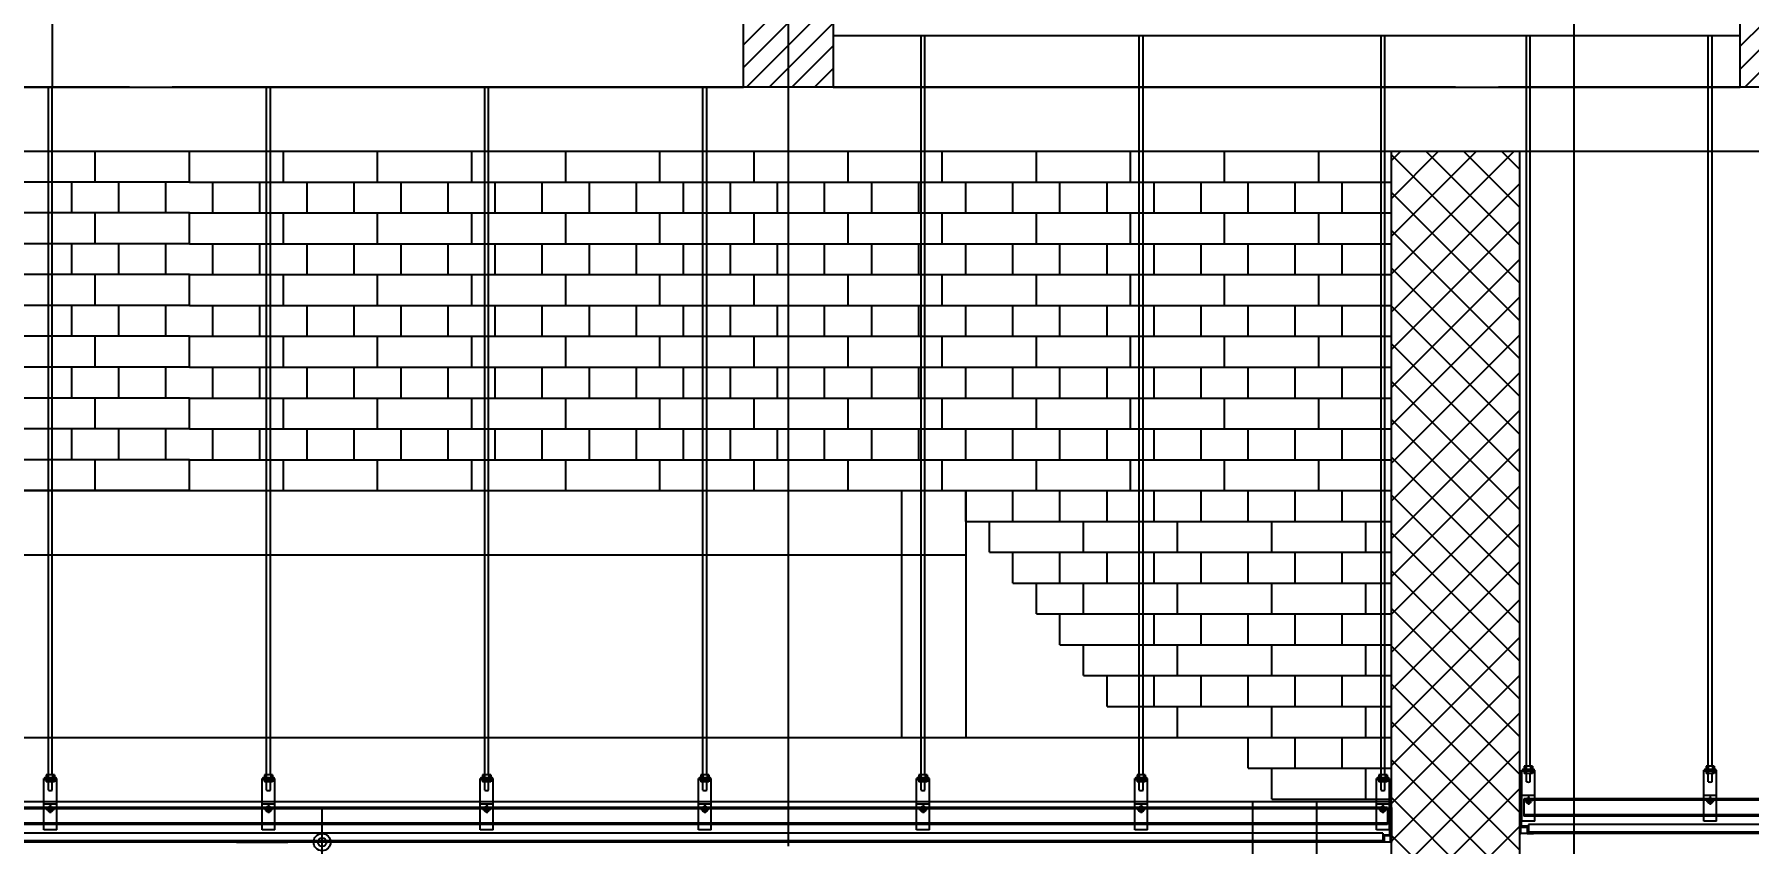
# Model space of a CAD drawing. Extents: x 297566 to 331206, y -129942 to -106182.
# Drawn here: x 307485 to 311493, y -119363 to -117471 of the extents above; entities that cross this region are included whole.
import ezdxf

# ---------------------------------------------------------------- set-up
doc = ezdxf.new("R2010")
doc.units = 0
doc.header["$LTSCALE"] = 50
doc.header["$MEASUREMENT"] = 0
doc.header["$PDMODE"] = 35
doc.header["$PDSIZE"] = -10
doc.linetypes.add('CEN', pattern=[62, 60, -1, 0, -1])
doc.layers.get('0').update_dxf_attribs({"linetype": 'CONTINUOUS'})
doc.layers.get('DEFPOINTS').update_dxf_attribs({"linetype": 'CONTINUOUS'})
for name, color, linetype in [('CEN', 1, 'CEN'), ('FIN', 5, 'CONTINUOUS'), ('h', 5, 'CONTINUOUS'), ('ha', 30, 'CONTINUOUS'), ('sec-2', 2, 'CONTINUOUS'), ('SYM', 7, 'CONTINUOUS'), ('W-1', 3, 'CONTINUOUS'), ('W-2', 2, 'CONTINUOUS'), ('WID', 4, 'CONTINUOUS')]:
    doc.layers.add(name, color=color, linetype=linetype)
doc.styles.add('GHS', font='HYWULM_0.TTF')
doc.styles.add('현창', font='HYWULM_0.TTF')
doc.dimstyles.new('STANDARD$0', dxfattribs={"dimscale": 30, "dimtxt": 3, "dimasz": 1, "dimexe": 2, "dimexo": 5, "dimgap": 0.9, "dimtad": 1, "dimtoh": 1, "dimdec": 4, "dimzin": 0, "dimdsep": 46, "dimlunit": 6, "dimtxsty": 'GHS', "dimblk1": 'DIMDOT', "dimblk2": 'DIMDOT', "dimsah": 1, "dimcen": 0.09, "dimadec": 0, "dimazin": 0, "dimtfac": 1, "dimtdec": 4, "dimtofl": 0, "dimtmove": 2, "dimatfit": 3, "dimldrblk": 'DIMDOT', "dimfxl": 1, "dimtolj": 1, "dimtzin": 0, "dimarcsym": 0})

# ---------------------------------------------------------------- blocks, each defined once
blk = doc.blocks.new('DIMDOT')
at = {"linetype": 'Continuous'}
blk.add_line((-2, 0), (2, 0), dxfattribs=at)
for radius in [0.5, 0.25]:
    blk.add_circle((0, 0), radius, dxfattribs=at)
blk = doc.blocks.new('*D15')
at = {"layer": 'DEFPOINTS', "color": 0}
for p in [(308157.8, -119359.1), (308157.8, -119359.1), (308157.8, -122299.1)]:
    blk.add_point(p, dxfattribs=at)
at = {"layer": 'SYM', "color": 211, "lineweight": -2}
for p, q in [((307957.8, -119359.1), (308077.8, -119359.1)), ((308157.8, -122259.1), (308157.8, -119399.1)), ((308357.8, -122299.1), (308237.8, -122299.1))]:
    blk.add_line(p, q, dxfattribs=at)
at = {"layer": 'SYM', "color": 211, "lineweight": -2, "xscale": 40, "yscale": 40, "zscale": 40}
for p, rotation in [((308157.8, -119359.1), 90), ((308157.8, -122299.1), 270)]:
    blk.add_blockref('DIMDOT', p, dxfattribs=dict(at, rotation=rotation))
at = {"layer": 'SYM', "color": 0, "insert": (308022.3, -120829.1), "char_height": 160, "attachment_point": 5, "rotation": 90, "style": '현창'}
blk.add_mtext('\\A1;2,940', dxfattribs=at)

msp = doc.modelspace()

# ---------------------------------------------------------------- hatches: boundary and pattern name
at = {"layer": 'h'}
h = msp.add_hatch(dxfattribs=at)
h.set_pattern_fill('ANSI31', color=256, scale=300, style=0)
h.set_pattern_definition([(45, (412443.45, 629255.03), (-26.5165043, 26.5165043), [])])
h.paths.add_polyline_path([(309142.55095, -117324.0801), (309352.55095, -117324.0801), (309352.55095, -117594.0801), (309142.55095, -117594.0801)])
h.paths.add_polyline_path([(311472.55095, -117324.0801), (311682.55095, -117324.0801), (311682.55095, -117594.0801), (311472.55095, -117594.0801)])
h.paths.add_polyline_path([(313802.55095, -117324.0801), (314012.55095, -117324.0801), (314012.55095, -117594.0801), (313802.55095, -117594.0801)])
h.paths.add_polyline_path([(316687.55095, -117324.0801), (316897.55095, -117324.0801), (316897.55095, -117594.0801), (316687.55095, -117594.0801)])
h.paths.add_polyline_path([(319572.55095, -117324.0801), (319782.55095, -117324.0801), (319782.55095, -117594.0801), (319572.55095, -117594.0801)])
h = msp.add_hatch(dxfattribs=at)
h.set_pattern_fill('ANSI37', color=256, scale=500, style=0)
h.set_pattern_definition([(45, (412443.45, 629255.03), (-44.194174, 44.194174), []), (135, (412443.45, 629255.03), (-44.194174, -44.194174), [])])
h.paths.add_polyline_path([(310957.55095, -117744.0801), (310657.55095, -117744.0801), (310657.55095, -120199.0801), (310957.55095, -120199.0801)])
h.paths.add_polyline_path([(316227.55095, -117744.0801), (315927.55095, -117744.0801), (315927.55095, -120199.0801), (316227.55095, -120199.0801)])

# ---------------------------------------------------------------- linework, layer by layer
for p, q in [((311472.55095, -117474.0801), (309352.55095, -117474.0801)), ((305037.55095, -117594.0801), (309142.55095, -117594.0801))]:
    msp.add_line(p, q)
at = {"layer": 'CEN'}
for p, q in [((309247.55095, -113268.4923), (309247.55095, -124935.80845)), ((313907.55095, -117594.0801), (303137.55095, -117594.0801))]:
    msp.add_line(p, q, dxfattribs=at)
at = {"layer": 'FIN'}
for p, q in [((309558.05095, -119201.5801), (309558.05095, -117474.0801)), ((309567.05095, -119201.5801), (309567.05095, -117474.0801)), ((310068.05095, -119201.5801), (310068.05095, -117474.0801)), ((310077.05095, -119201.5801), (310077.05095, -117474.0801)), ((310633.05095, -119201.5801), (310633.05095, -117474.0801)), ((310642.05095, -119201.5801), (310642.05095, -117474.0801)), ((310973.05095, -119181.5801), (310973.05095, -117474.0801)), ((310982.05095, -119181.5801), (310982.05095, -117474.0801)), ((311398.05095, -119181.5801), (311398.05095, -117474.0801)), ((311407.05095, -119181.5801), (311407.05095, -117474.0801)), ((307518.05095, -119201.5801), (307518.05095, -117594.0801)), ((307527.05095, -119201.5801), (307527.05095, -117594.0801)), ((308028.05095, -119201.5801), (308028.05095, -117594.0801)), ((308037.05095, -119201.5801), (308037.05095, -117594.0801)), ((308538.05095, -119201.5801), (308538.05095, -117594.0801)), ((308547.05095, -119201.5801), (308547.05095, -117594.0801)), ((309048.05095, -119201.5801), (309048.05095, -117594.0801)), ((309057.05095, -119201.5801), (309057.05095, -117594.0801)), ((310987.08723, -119181.5801), (310968.01467, -119181.5801)), ((310968.01467, -119181.5801), (310968.01467, -119189.08846)), ((310972.40721, -119181.5801), (310972.40721, -119189.08846)), ((310982.69469, -119181.5801), (310982.69469, -119189.08846)), ((310987.08723, -119181.5801), (310987.08723, -119189.08846)), ((311412.08723, -119181.5801), (311393.01467, -119181.5801)), ((311393.01467, -119181.5801), (311393.01467, -119189.08846)), ((311397.40721, -119181.5801), (311397.40721, -119189.08846)), ((311407.69469, -119181.5801), (311407.69469, -119189.08846)), ((311412.08723, -119181.5801), (311412.08723, -119189.08846)), ((307507.55095, -119330.0801), (307507.55095, -119210.58846)), ((307537.55095, -119210.58846), (307507.55095, -119210.58846)), ((307537.55095, -119211.78846), (307507.55095, -119211.78846)), ((307532.08723, -119201.5801), (307513.01467, -119201.5801)), ((307513.01467, -119201.5801), (307513.01467, -119209.08846)), ((307513.01467, -119213.28846), (307513.01467, -119218.28846)), ((307532.08723, -119218.28846), (307513.01467, -119218.28846)), ((307517.40721, -119201.5801), (307517.40721, -119209.08846)), ((307517.40721, -119213.28846), (307517.40721, -119218.28846)), ((307518.05095, -119237.78691), (307518.05095, -119218.28846)), ((307527.05095, -119237.78691), (307527.05095, -119218.28846)), ((307527.69469, -119201.5801), (307527.69469, -119209.08846)), ((307527.69469, -119213.28846), (307527.69469, -119218.28846)), ((307532.08723, -119201.5801), (307532.08723, -119209.08846)), ((307532.08723, -119213.28846), (307532.08723, -119218.28846)), ((307537.55095, -119330.0801), (307537.55095, -119210.58846)), ((308017.55095, -119330.0801), (308017.55095, -119210.58846)), ((308047.55095, -119210.58846), (308017.55095, -119210.58846)), ((308047.55095, -119211.78846), (308017.55095, -119211.78846)), ((308042.08723, -119201.5801), (308023.01467, -119201.5801)), ((308023.01467, -119201.5801), (308023.01467, -119209.08846)), ((308023.01467, -119213.28846), (308023.01467, -119218.28846)), ((308042.08723, -119218.28846), (308023.01467, -119218.28846)), ((308027.40721, -119201.5801), (308027.40721, -119209.08846)), ((308027.40721, -119213.28846), (308027.40721, -119218.28846)), ((308028.05095, -119237.78691), (308028.05095, -119218.28846)), ((308037.05095, -119237.78691), (308037.05095, -119218.28846)), ((308037.69469, -119201.5801), (308037.69469, -119209.08846)), ((308037.69469, -119213.28846), (308037.69469, -119218.28846)), ((308042.08723, -119201.5801), (308042.08723, -119209.08846)), ((308042.08723, -119213.28846), (308042.08723, -119218.28846)), ((308047.55095, -119330.0801), (308047.55095, -119210.58846)), ((308527.55095, -119330.0801), (308527.55095, -119210.58846)), ((308557.55095, -119210.58846), (308527.55095, -119210.58846)), ((308557.55095, -119211.78846), (308527.55095, -119211.78846)), ((308552.08723, -119201.5801), (308533.01467, -119201.5801)), ((308533.01467, -119201.5801), (308533.01467, -119209.08846)), ((308533.01467, -119213.28846), (308533.01467, -119218.28846)), ((308552.08723, -119218.28846), (308533.01467, -119218.28846)), ((308537.40721, -119201.5801), (308537.40721, -119209.08846)), ((308537.40721, -119213.28846), (308537.40721, -119218.28846)), ((308538.05095, -119237.78691), (308538.05095, -119218.28846)), ((308547.05095, -119237.78691), (308547.05095, -119218.28846)), ((308547.69469, -119201.5801), (308547.69469, -119209.08846)), ((308547.69469, -119213.28846), (308547.69469, -119218.28846)), ((308552.08723, -119201.5801), (308552.08723, -119209.08846)), ((308552.08723, -119213.28846), (308552.08723, -119218.28846)), ((308557.55095, -119330.0801), (308557.55095, -119210.58846)), ((309037.55095, -119330.0801), (309037.55095, -119210.58846)), ((309067.55095, -119210.58846), (309037.55095, -119210.58846)), ((309067.55095, -119211.78846), (309037.55095, -119211.78846)), ((309062.08723, -119201.5801), (309043.01467, -119201.5801)), ((309043.01467, -119201.5801), (309043.01467, -119209.08846)), ((309043.01467, -119213.28846), (309043.01467, -119218.28846)), ((309062.08723, -119218.28846), (309043.01467, -119218.28846)), ((309047.40721, -119201.5801), (309047.40721, -119209.08846)), ((309047.40721, -119213.28846), (309047.40721, -119218.28846)), ((309048.05095, -119237.78691), (309048.05095, -119218.28846)), ((309057.05095, -119237.78691), (309057.05095, -119218.28846)), ((309057.69469, -119201.5801), (309057.69469, -119209.08846)), ((309057.69469, -119213.28846), (309057.69469, -119218.28846)), ((309062.08723, -119201.5801), (309062.08723, -119209.08846)), ((309062.08723, -119213.28846), (309062.08723, -119218.28846)), ((309067.55095, -119330.0801), (309067.55095, -119210.58846)), ((309547.55095, -119330.0801), (309547.55095, -119210.58846)), ((309577.55095, -119210.58846), (309547.55095, -119210.58846)), ((309577.55095, -119211.78846), (309547.55095, -119211.78846)), ((309572.08723, -119201.5801), (309553.01467, -119201.5801)), ((309553.01467, -119201.5801), (309553.01467, -119209.08846)), ((309553.01467, -119213.28846), (309553.01467, -119218.28846)), ((309572.08723, -119218.28846), (309553.01467, -119218.28846)), ((309557.40721, -119201.5801), (309557.40721, -119209.08846)), ((309557.40721, -119213.28846), (309557.40721, -119218.28846)), ((309558.05095, -119237.78691), (309558.05095, -119218.28846)), ((309567.05095, -119237.78691), (309567.05095, -119218.28846)), ((309567.69469, -119201.5801), (309567.69469, -119209.08846)), ((309567.69469, -119213.28846), (309567.69469, -119218.28846)), ((309572.08723, -119201.5801), (309572.08723, -119209.08846)), ((309572.08723, -119213.28846), (309572.08723, -119218.28846)), ((309577.55095, -119330.0801), (309577.55095, -119210.58846)), ((310057.55095, -119330.0801), (310057.55095, -119210.58846)), ((310087.55095, -119210.58846), (310057.55095, -119210.58846)), ((310087.55095, -119211.78846), (310057.55095, -119211.78846)), ((310082.08723, -119201.5801), (310063.01467, -119201.5801)), ((310063.01467, -119201.5801), (310063.01467, -119209.08846)), ((310063.01467, -119213.28846), (310063.01467, -119218.28846)), ((310082.08723, -119218.28846), (310063.01467, -119218.28846)), ((310067.40721, -119201.5801), (310067.40721, -119209.08846)), ((310067.40721, -119213.28846), (310067.40721, -119218.28846)), ((310068.05095, -119237.78691), (310068.05095, -119218.28846)), ((310077.05095, -119237.78691), (310077.05095, -119218.28846)), ((310077.69469, -119201.5801), (310077.69469, -119209.08846)), ((310077.69469, -119213.28846), (310077.69469, -119218.28846)), ((310082.08723, -119201.5801), (310082.08723, -119209.08846)), ((310082.08723, -119213.28846), (310082.08723, -119218.28846)), ((310087.55095, -119330.0801), (310087.55095, -119210.58846)), ((310622.55095, -119330.0801), (310622.55095, -119210.58846)), ((310652.55095, -119210.58846), (310622.55095, -119210.58846)), ((310652.55095, -119211.78846), (310622.55095, -119211.78846)), ((310647.08723, -119201.5801), (310628.01467, -119201.5801)), ((310628.01467, -119201.5801), (310628.01467, -119209.08846)), ((310628.01467, -119213.28846), (310628.01467, -119218.28846)), ((310647.08723, -119218.28846), (310628.01467, -119218.28846)), ((310632.40721, -119201.5801), (310632.40721, -119209.08846)), ((310632.40721, -119213.28846), (310632.40721, -119218.28846)), ((310633.05095, -119237.78691), (310633.05095, -119218.28846)), ((310642.05095, -119237.78691), (310642.05095, -119218.28846)), ((310642.69469, -119201.5801), (310642.69469, -119209.08846)), ((310642.69469, -119213.28846), (310642.69469, -119218.28846)), ((310647.08723, -119201.5801), (310647.08723, -119209.08846)), ((310647.08723, -119213.28846), (310647.08723, -119218.28846)), ((310652.55095, -119330.0801), (310652.55095, -119210.58846)), ((310962.55095, -119310.0801), (310962.55095, -119190.58846)), ((310992.55095, -119190.58846), (310962.55095, -119190.58846)), ((310992.55095, -119191.78846), (310962.55095, -119191.78846)), ((310968.01467, -119193.28846), (310968.01467, -119198.28846)), ((310987.08723, -119198.28846), (310968.01467, -119198.28846)), ((310972.40721, -119193.28846), (310972.40721, -119198.28846)), ((310973.05095, -119217.78691), (310973.05095, -119198.28846)), ((310982.05095, -119217.78691), (310982.05095, -119198.28846)), ((310982.69469, -119193.28846), (310982.69469, -119198.28846)), ((310987.08723, -119193.28846), (310987.08723, -119198.28846)), ((310992.55095, -119310.0801), (310992.55095, -119190.58846)), ((311387.55095, -119310.0801), (311387.55095, -119190.58846)), ((311417.55095, -119190.58846), (311387.55095, -119190.58846)), ((311417.55095, -119191.78846), (311387.55095, -119191.78846)), ((311393.01467, -119193.28846), (311393.01467, -119198.28846)), ((311412.08723, -119198.28846), (311393.01467, -119198.28846)), ((311397.40721, -119193.28846), (311397.40721, -119198.28846)), ((311398.05095, -119217.78691), (311398.05095, -119198.28846)), ((311407.05095, -119217.78691), (311407.05095, -119198.28846)), ((311407.69469, -119193.28846), (311407.69469, -119198.28846)), ((311412.08723, -119193.28846), (311412.08723, -119198.28846)), ((311417.55095, -119310.0801), (311417.55095, -119190.58846)), ((310992.55095, -119250.0801), (310962.55095, -119250.0801)), ((310967.17675, -119258.0801), (310967.17675, -119298.0801)), ((315917.92515, -119258.0801), (310967.17675, -119258.0801)), ((315917.92515, -119261.0801), (310967.17675, -119261.0801)), ((310968.05095, -119262.0801), (310987.05095, -119262.0801)), ((310977.55095, -119252.5801), (310977.55095, -119271.5801)), ((311417.55095, -119250.0801), (311387.55095, -119250.0801)), ((311393.05095, -119262.0801), (311412.05095, -119262.0801)), ((311402.55095, -119252.5801), (311402.55095, -119271.5801)), ((310647.92515, -119278.0801), (305047.17675, -119278.0801)), ((307537.55095, -119270.0801), (307507.55095, -119270.0801)), ((307513.05095, -119282.0801), (307532.05095, -119282.0801)), ((307522.55095, -119272.5801), (307522.55095, -119291.5801)), ((308047.55095, -119270.0801), (308017.55095, -119270.0801)), ((308023.05095, -119282.0801), (308042.05095, -119282.0801)), ((308032.55095, -119272.5801), (308032.55095, -119291.5801)), ((308557.55095, -119270.0801), (308527.55095, -119270.0801)), ((308533.05095, -119282.0801), (308552.05095, -119282.0801)), ((308542.55095, -119272.5801), (308542.55095, -119291.5801)), ((309067.55095, -119270.0801), (309037.55095, -119270.0801)), ((309043.05095, -119282.0801), (309062.05095, -119282.0801)), ((309052.55095, -119272.5801), (309052.55095, -119291.5801)), ((309577.55095, -119270.0801), (309547.55095, -119270.0801)), ((309553.05095, -119282.0801), (309572.05095, -119282.0801)), ((309562.55095, -119272.5801), (309562.55095, -119291.5801)), ((310087.55095, -119270.0801), (310057.55095, -119270.0801)), ((310063.05095, -119282.0801), (310082.05095, -119282.0801)), ((310072.55095, -119272.5801), (310072.55095, -119291.5801)), ((310652.55095, -119270.0801), (310622.55095, -119270.0801)), ((310628.05095, -119282.0801), (310647.05095, -119282.0801)), ((310637.55095, -119272.5801), (310637.55095, -119291.5801)), ((310647.92515, -119278.0801), (310647.92515, -119318.0801)), ((315917.92515, -119295.0801), (310967.17675, -119295.0801)), ((315917.92515, -119298.0801), (310967.17675, -119298.0801)), ((310647.92515, -119315.0801), (305047.17675, -119315.0801)), ((310647.92515, -119318.0801), (305047.17675, -119318.0801)), ((310637.55095, -119338.0801), (305057.55095, -119338.0801)), ((307537.55095, -119330.0801), (307507.55095, -119330.0801)), ((308047.55095, -119330.0801), (308017.55095, -119330.0801)), ((308557.55095, -119330.0801), (308527.55095, -119330.0801)), ((309067.55095, -119330.0801), (309037.55095, -119330.0801)), ((309577.55095, -119330.0801), (309547.55095, -119330.0801)), ((310087.55095, -119330.0801), (310057.55095, -119330.0801)), ((310652.55095, -119330.0801), (310622.55095, -119330.0801)), ((310637.55095, -119338.0801), (310637.55095, -119356.0801)), ((315927.55095, -119339.0801), (310957.55095, -119339.0801)), ((310992.55095, -119310.0801), (310962.55095, -119310.0801)), ((310977.55095, -119318.0801), (310977.55095, -119336.0801)), ((315907.55095, -119318.0801), (310977.55095, -119318.0801)), ((315907.55095, -119336.0801), (310977.55095, -119336.0801)), ((311417.55095, -119310.0801), (311387.55095, -119310.0801)), ((310657.55095, -119359.0801), (305037.55095, -119359.0801)), ((310637.55095, -119356.0801), (305057.55095, -119356.0801))]:
    msp.add_line(p, q, dxfattribs=at)
at = {"layer": 'FIN', "color": 5, "ltscale": 0.5}
msp.add_line((310647.92515, -119281.0801), (305047.17675, -119281.0801), dxfattribs=at)
at = {"layer": 'FIN'}
for points in [[(303865.68319, -117118.99669), (311083.52968, -117118.99669), (311083.52968, -122904.06474), (303865.68319, -122904.06474)], [(310959.55095, -119339.0801), (310959.55095, -119258.0801), (310957.55095, -119258.0801), (310957.55095, -119260.0801), (310957.55095, -119260.0801), (310957.55095, -119339.0801)], [(310655.55095, -119359.0801), (310655.55095, -119278.0801), (310657.55095, -119278.0801), (310657.55095, -119280.0801), (310657.55095, -119280.0801), (310657.55095, -119359.0801)], [(310961.55095, -119299.0801), (310959.55095, -119299.0801), (310959.55095, -119324.0801), (310974.55095, -119324.0801), (310974.55095, -119339.0801), (310989.55095, -119339.0801), (310989.55095, -119337.0801), (310976.55095, -119337.0801), (310976.55095, -119322.0801), (310961.55095, -119322.0801)], [(310653.55095, -119319.0801), (310655.55095, -119319.0801), (310655.55095, -119344.0801), (310640.55095, -119344.0801), (310640.55095, -119359.0801), (310625.55095, -119359.0801), (310625.55095, -119357.0801), (310638.55095, -119357.0801), (310638.55095, -119342.0801), (310653.55095, -119342.0801)]]:
    msp.add_lwpolyline(points, close=True, dxfattribs=at)
for points in [[(307536.02591, -119210.58846), (307536.02591, -119209.08846), (307509.07599, -119209.08846), (307509.07599, -119210.58846)], [(307536.02591, -119211.78846), (307536.02591, -119213.28846), (307509.07599, -119213.28846), (307509.07599, -119211.78846)], [(308046.02591, -119210.58846), (308046.02591, -119209.08846), (308019.07599, -119209.08846), (308019.07599, -119210.58846)], [(308046.02591, -119211.78846), (308046.02591, -119213.28846), (308019.07599, -119213.28846), (308019.07599, -119211.78846)], [(308556.02591, -119210.58846), (308556.02591, -119209.08846), (308529.07599, -119209.08846), (308529.07599, -119210.58846)], [(308556.02591, -119211.78846), (308556.02591, -119213.28846), (308529.07599, -119213.28846), (308529.07599, -119211.78846)], [(309066.02591, -119210.58846), (309066.02591, -119209.08846), (309039.07599, -119209.08846), (309039.07599, -119210.58846)], [(309066.02591, -119211.78846), (309066.02591, -119213.28846), (309039.07599, -119213.28846), (309039.07599, -119211.78846)], [(309576.02591, -119210.58846), (309576.02591, -119209.08846), (309549.07599, -119209.08846), (309549.07599, -119210.58846)], [(309576.02591, -119211.78846), (309576.02591, -119213.28846), (309549.07599, -119213.28846), (309549.07599, -119211.78846)], [(310086.02591, -119210.58846), (310086.02591, -119209.08846), (310059.07599, -119209.08846), (310059.07599, -119210.58846)], [(310086.02591, -119211.78846), (310086.02591, -119213.28846), (310059.07599, -119213.28846), (310059.07599, -119211.78846)], [(310651.02591, -119210.58846), (310651.02591, -119209.08846), (310624.07599, -119209.08846), (310624.07599, -119210.58846)], [(310651.02591, -119211.78846), (310651.02591, -119213.28846), (310624.07599, -119213.28846), (310624.07599, -119211.78846)], [(310991.02591, -119190.58846), (310991.02591, -119189.08846), (310964.07599, -119189.08846), (310964.07599, -119190.58846)], [(310991.02591, -119191.78846), (310991.02591, -119193.28846), (310964.07599, -119193.28846), (310964.07599, -119191.78846)], [(311416.02591, -119190.58846), (311416.02591, -119189.08846), (311389.07599, -119189.08846), (311389.07599, -119190.58846)], [(311416.02591, -119191.78846), (311416.02591, -119193.28846), (311389.07599, -119193.28846), (311389.07599, -119191.78846)]]:
    msp.add_lwpolyline(points, dxfattribs=at)
for centre, radius in [((310977.55095, -119262.0801), 6.5), ((310977.55095, -119262.0801), 4.5), ((311402.55095, -119262.0801), 6.5), ((311402.55095, -119262.0801), 4.5), ((307522.55095, -119282.0801), 6.5), ((307522.55095, -119282.0801), 4.5), ((308032.55095, -119282.0801), 6.5), ((308032.55095, -119282.0801), 4.5), ((308542.55095, -119282.0801), 6.5), ((308542.55095, -119282.0801), 4.5), ((309052.55095, -119282.0801), 6.5), ((309052.55095, -119282.0801), 4.5), ((309562.55095, -119282.0801), 6.5), ((309562.55095, -119282.0801), 4.5), ((310072.55095, -119282.0801), 6.5), ((310072.55095, -119282.0801), 4.5), ((310637.55095, -119282.0801), 6.5), ((310637.55095, -119282.0801), 4.5)]:
    msp.add_circle(centre, radius, dxfattribs=at)
for centre in [(310977.55095, -119206.23608), (311402.55095, -119206.23608), (307522.55095, -119226.23608), (308032.55095, -119226.23608), (308542.55095, -119226.23608), (309052.55095, -119226.23608), (309562.55095, -119226.23608), (310072.55095, -119226.23608), (310637.55095, -119226.23608)]:
    msp.add_arc(centre, 12.39644, 248.71498419, 291.28501581, dxfattribs=at)
at = {"layer": 'h'}
for p, q in [((307847.55095, -117816.18948), (305037.55095, -117816.18948)), ((307847.55095, -117816.18948), (310657.55095, -117816.18948)), ((307847.55095, -117888.29885), (305037.55095, -117888.29885)), ((307847.55095, -117888.29885), (310657.55095, -117888.29885)), ((307847.55095, -117960.40823), (305037.55095, -117960.40823)), ((307847.55095, -117960.40823), (310657.55095, -117960.40823)), ((307847.55095, -118032.51761), (305037.55095, -118032.51761)), ((307847.55095, -118032.51761), (310657.55095, -118032.51761)), ((307847.55095, -118104.62699), (305037.55095, -118104.62699)), ((307847.55095, -118104.62699), (310657.55095, -118104.62699)), ((307847.55095, -118176.73636), (305037.55095, -118176.73636)), ((307847.55095, -118176.73636), (310657.55095, -118176.73636)), ((307847.55095, -118248.84574), (305037.55095, -118248.84574)), ((307847.55095, -118248.84574), (305037.55095, -118248.84574)), ((307847.55095, -118248.84574), (310657.55095, -118248.84574)), ((307847.55095, -118248.84574), (310657.55095, -118248.84574)), ((307847.55095, -118320.95512), (305037.55095, -118320.95512)), ((307847.55095, -118320.95512), (310657.55095, -118320.95512)), ((307847.55095, -118393.06449), (305037.55095, -118393.06449)), ((307847.55095, -118393.06449), (305037.55095, -118393.06449)), ((307847.55095, -118393.06449), (305037.55095, -118393.06449)), ((307847.55095, -118393.06449), (310657.55095, -118393.06449)), ((307847.55095, -118393.06449), (310657.55095, -118393.06449)), ((307847.55095, -118393.06449), (310657.55095, -118393.06449)), ((307847.55095, -118465.17387), (305037.55095, -118465.17387)), ((307847.55095, -118465.17387), (310657.55095, -118465.17387)), ((307847.55095, -118537.28325), (305647.55095, -118537.28325)), ((307847.55095, -118537.28325), (310047.55095, -118537.28325)), ((309662.55449, -118537.28325), (310657.55095, -118537.28325)), ((309662.55449, -118609.39263), (310657.55095, -118609.39263)), ((309717.55272, -118681.502), (310657.55095, -118681.502)), ((309827.55272, -118681.502), (310657.55095, -118681.502)), ((309772.55272, -118753.61138), (310657.55095, -118753.61138)), ((309827.55272, -118825.72076), (310657.55095, -118825.72076)), ((309882.55272, -118897.83014), (310657.55095, -118897.83014)), ((309937.55272, -118969.93951), (310657.55095, -118969.93951)), ((309992.55272, -119042.04889), (310657.55095, -119042.04889)), ((310157.55272, -119114.15827), (310657.55095, -119114.15827)), ((310322.55272, -119186.26765), (310657.55095, -119186.26765)), ((310377.55272, -119258.37702), (310657.55095, -119258.37702))]:
    msp.add_line(p, q, dxfattribs=at)
for points in [[(307627.55095, -117816.18948), (307627.55095, -117744.0801)], [(307847.55095, -117816.18948), (307847.55095, -117744.0801)], [(307847.55095, -117816.18948), (307847.55095, -117744.0801)], [(308067.55095, -117816.18948), (308067.55095, -117744.0801)], [(308287.55095, -117816.18948), (308287.55095, -117744.0801)], [(308507.55095, -117816.18948), (308507.55095, -117744.0801)], [(308727.55095, -117816.18948), (308727.55095, -117744.0801)], [(308947.55095, -117816.18948), (308947.55095, -117744.0801)], [(309167.55095, -117816.18948), (309167.55095, -117744.0801)], [(309387.55095, -117816.18948), (309387.55095, -117744.0801)], [(309607.55095, -117816.18948), (309607.55095, -117744.0801)], [(309827.55095, -117816.18948), (309827.55095, -117744.0801)], [(310047.55095, -117816.18948), (310047.55095, -117744.0801)], [(310267.55095, -117816.18948), (310267.55095, -117744.0801)], [(310487.55095, -117816.18948), (310487.55095, -117744.0801)], [(307572.55095, -117888.29885), (307572.55095, -117816.18948)], [(307682.55095, -117888.29885), (307682.55095, -117816.18948)], [(307792.55095, -117888.29885), (307792.55095, -117816.18948)], [(307902.55095, -117888.29885), (307902.55095, -117816.18948)], [(308012.55095, -117888.29885), (308012.55095, -117816.18948)], [(308122.55095, -117888.29885), (308122.55095, -117816.18948)], [(308232.55095, -117888.29885), (308232.55095, -117816.18948)], [(308342.55095, -117888.29885), (308342.55095, -117816.18948)], [(308452.55095, -117888.29885), (308452.55095, -117816.18948)], [(308562.55095, -117888.29885), (308562.55095, -117816.18948)], [(308672.55095, -117888.29885), (308672.55095, -117816.18948)], [(308782.55095, -117888.29885), (308782.55095, -117816.18948)], [(308892.55095, -117888.29885), (308892.55095, -117816.18948)], [(309002.55095, -117888.29885), (309002.55095, -117816.18948)], [(309112.55095, -117888.29885), (309112.55095, -117816.18948)], [(309222.55095, -117888.29885), (309222.55095, -117816.18948)], [(309332.55095, -117888.29885), (309332.55095, -117816.18948)], [(309442.55095, -117888.29885), (309442.55095, -117816.18948)], [(309552.55095, -117888.29885), (309552.55095, -117816.18948)], [(309662.55095, -117888.29885), (309662.55095, -117816.18948)], [(309772.55095, -117888.29885), (309772.55095, -117816.18948)], [(309882.55095, -117888.29885), (309882.55095, -117816.18948)], [(309992.55095, -117888.29885), (309992.55095, -117816.18948)], [(310102.55095, -117888.29885), (310102.55095, -117816.18948)], [(310212.55095, -117888.29885), (310212.55095, -117816.18948)], [(310322.55095, -117888.29885), (310322.55095, -117816.18948)], [(310432.55095, -117888.29885), (310432.55095, -117816.18948)], [(310542.55095, -117888.29885), (310542.55095, -117816.18948)], [(307627.55095, -117960.40823), (307627.55095, -117888.29885)], [(307627.55095, -117960.40823), (307627.55095, -117888.29885)], [(307847.55095, -117960.40823), (307847.55095, -117888.29885)], [(307847.55095, -117960.40823), (307847.55095, -117888.29885)], [(307847.55095, -117960.40823), (307847.55095, -117888.29885)], [(307847.55095, -117960.40823), (307847.55095, -117888.29885)], [(307847.55095, -117960.40823), (307847.55095, -117888.29885)], [(307847.55095, -117960.40823), (307847.55095, -117888.29885)], [(308067.55095, -117960.40823), (308067.55095, -117888.29885)], [(308067.55095, -117960.40823), (308067.55095, -117888.29885)], [(308287.55095, -117960.40823), (308287.55095, -117888.29885)], [(308507.55095, -117960.40823), (308507.55095, -117888.29885)], [(308727.55095, -117960.40823), (308727.55095, -117888.29885)], [(308947.55095, -117960.40823), (308947.55095, -117888.29885)], [(309167.55095, -117960.40823), (309167.55095, -117888.29885)], [(309387.55095, -117960.40823), (309387.55095, -117888.29885)], [(309607.55095, -117960.40823), (309607.55095, -117888.29885)], [(309827.55095, -117960.40823), (309827.55095, -117888.29885)], [(310047.55095, -117960.40823), (310047.55095, -117888.29885)], [(310267.55095, -117960.40823), (310267.55095, -117888.29885)], [(310487.55095, -117960.40823), (310487.55095, -117888.29885)], [(307572.55095, -118032.51761), (307572.55095, -117960.40823)], [(307682.55095, -118032.51761), (307682.55095, -117960.40823)], [(307792.55095, -118032.51761), (307792.55095, -117960.40823)], [(307902.55095, -118032.51761), (307902.55095, -117960.40823)], [(308012.55095, -118032.51761), (308012.55095, -117960.40823)], [(308122.55095, -118032.51761), (308122.55095, -117960.40823)], [(308232.55095, -118032.51761), (308232.55095, -117960.40823)], [(308342.55095, -118032.51761), (308342.55095, -117960.40823)], [(308452.55095, -118032.51761), (308452.55095, -117960.40823)], [(308562.55095, -118032.51761), (308562.55095, -117960.40823)], [(308672.55095, -118032.51761), (308672.55095, -117960.40823)], [(308782.55095, -118032.51761), (308782.55095, -117960.40823)], [(308892.55095, -118032.51761), (308892.55095, -117960.40823)], [(309002.55095, -118032.51761), (309002.55095, -117960.40823)], [(309112.55095, -118032.51761), (309112.55095, -117960.40823)], [(309222.55095, -118032.51761), (309222.55095, -117960.40823)], [(309332.55095, -118032.51761), (309332.55095, -117960.40823)], [(309442.55095, -118032.51761), (309442.55095, -117960.40823)], [(309552.55095, -118032.51761), (309552.55095, -117960.40823)], [(309662.55095, -118032.51761), (309662.55095, -117960.40823)], [(309772.55095, -118032.51761), (309772.55095, -117960.40823)], [(309882.55095, -118032.51761), (309882.55095, -117960.40823)], [(309992.55095, -118032.51761), (309992.55095, -117960.40823)], [(310102.55095, -118032.51761), (310102.55095, -117960.40823)], [(310212.55095, -118032.51761), (310212.55095, -117960.40823)], [(310322.55095, -118032.51761), (310322.55095, -117960.40823)], [(310432.55095, -118032.51761), (310432.55095, -117960.40823)], [(310542.55095, -118032.51761), (310542.55095, -117960.40823)], [(307627.55095, -118104.62699), (307627.55095, -118032.51761)], [(307847.55095, -118104.62699), (307847.55095, -118032.51761)], [(307847.55095, -118104.62699), (307847.55095, -118032.51761)], [(308067.55095, -118104.62699), (308067.55095, -118032.51761)], [(308287.55095, -118104.62699), (308287.55095, -118032.51761)], [(308507.55095, -118104.62699), (308507.55095, -118032.51761)], [(308727.55095, -118104.62699), (308727.55095, -118032.51761)], [(308947.55095, -118104.62699), (308947.55095, -118032.51761)], [(309167.55095, -118104.62699), (309167.55095, -118032.51761)], [(309387.55095, -118104.62699), (309387.55095, -118032.51761)], [(309607.55095, -118104.62699), (309607.55095, -118032.51761)], [(309827.55095, -118104.62699), (309827.55095, -118032.51761)], [(310047.55095, -118104.62699), (310047.55095, -118032.51761)], [(310267.55095, -118104.62699), (310267.55095, -118032.51761)], [(310487.55095, -118104.62699), (310487.55095, -118032.51761)], [(307572.55095, -118176.73636), (307572.55095, -118104.62699)], [(307682.55095, -118176.73636), (307682.55095, -118104.62699)], [(307792.55095, -118176.73636), (307792.55095, -118104.62699)], [(307902.55095, -118176.73636), (307902.55095, -118104.62699)], [(308012.55095, -118176.73636), (308012.55095, -118104.62699)], [(308122.55095, -118176.73636), (308122.55095, -118104.62699)], [(308232.55095, -118176.73636), (308232.55095, -118104.62699)], [(308342.55095, -118176.73636), (308342.55095, -118104.62699)], [(308452.55095, -118176.73636), (308452.55095, -118104.62699)], [(308562.55095, -118176.73636), (308562.55095, -118104.62699)], [(308672.55095, -118176.73636), (308672.55095, -118104.62699)], [(308782.55095, -118176.73636), (308782.55095, -118104.62699)], [(308892.55095, -118176.73636), (308892.55095, -118104.62699)], [(309002.55095, -118176.73636), (309002.55095, -118104.62699)], [(309112.55095, -118176.73636), (309112.55095, -118104.62699)], [(309222.55095, -118176.73636), (309222.55095, -118104.62699)], [(309332.55095, -118176.73636), (309332.55095, -118104.62699)], [(309442.55095, -118176.73636), (309442.55095, -118104.62699)], [(309552.55095, -118176.73636), (309552.55095, -118104.62699)], [(309662.55095, -118176.73636), (309662.55095, -118104.62699)], [(309772.55095, -118176.73636), (309772.55095, -118104.62699)], [(309882.55095, -118176.73636), (309882.55095, -118104.62699)], [(309992.55095, -118176.73636), (309992.55095, -118104.62699)], [(310102.55095, -118176.73636), (310102.55095, -118104.62699)], [(310212.55095, -118176.73636), (310212.55095, -118104.62699)], [(310322.55095, -118176.73636), (310322.55095, -118104.62699)], [(310432.55095, -118176.73636), (310432.55095, -118104.62699)], [(310542.55095, -118176.73636), (310542.55095, -118104.62699)], [(307627.55095, -118248.84574), (307627.55095, -118176.73636)], [(307847.55095, -118248.84574), (307847.55095, -118176.73636)], [(307847.55095, -118248.84574), (307847.55095, -118176.73636)], [(308067.55095, -118248.84574), (308067.55095, -118176.73636)], [(308287.55095, -118248.84574), (308287.55095, -118176.73636)], [(308507.55095, -118248.84574), (308507.55095, -118176.73636)], [(308727.55095, -118248.84574), (308727.55095, -118176.73636)], [(308947.55095, -118248.84574), (308947.55095, -118176.73636)], [(309167.55095, -118248.84574), (309167.55095, -118176.73636)], [(309387.55095, -118248.84574), (309387.55095, -118176.73636)], [(309607.55095, -118248.84574), (309607.55095, -118176.73636)], [(309827.55095, -118248.84574), (309827.55095, -118176.73636)], [(310047.55095, -118248.84574), (310047.55095, -118176.73636)], [(310267.55095, -118248.84574), (310267.55095, -118176.73636)], [(310487.55095, -118248.84574), (310487.55095, -118176.73636)], [(307572.55095, -118320.95512), (307572.55095, -118248.84574)], [(307682.55095, -118320.95512), (307682.55095, -118248.84574)], [(307792.55095, -118320.95512), (307792.55095, -118248.84574)], [(307902.55095, -118320.95512), (307902.55095, -118248.84574)], [(308012.55095, -118320.95512), (308012.55095, -118248.84574)], [(308122.55095, -118320.95512), (308122.55095, -118248.84574)], [(308232.55095, -118320.95512), (308232.55095, -118248.84574)], [(308342.55095, -118320.95512), (308342.55095, -118248.84574)], [(308452.55095, -118320.95512), (308452.55095, -118248.84574)], [(308562.55095, -118320.95512), (308562.55095, -118248.84574)], [(308672.55095, -118320.95512), (308672.55095, -118248.84574)], [(308782.55095, -118320.95512), (308782.55095, -118248.84574)], [(308892.55095, -118320.95512), (308892.55095, -118248.84574)], [(309002.55095, -118320.95512), (309002.55095, -118248.84574)], [(309112.55095, -118320.95512), (309112.55095, -118248.84574)], [(309222.55095, -118320.95512), (309222.55095, -118248.84574)], [(309332.55095, -118320.95512), (309332.55095, -118248.84574)], [(309442.55095, -118320.95512), (309442.55095, -118248.84574)], [(309552.55095, -118320.95512), (309552.55095, -118248.84574)], [(309662.55095, -118320.95512), (309662.55095, -118248.84574)], [(309772.55095, -118320.95512), (309772.55095, -118248.84574)], [(309882.55095, -118320.95512), (309882.55095, -118248.84574)], [(309992.55095, -118320.95512), (309992.55095, -118248.84574)], [(310102.55095, -118320.95512), (310102.55095, -118248.84574)], [(310212.55095, -118320.95512), (310212.55095, -118248.84574)], [(310322.55095, -118320.95512), (310322.55095, -118248.84574)], [(310432.55095, -118320.95512), (310432.55095, -118248.84574)], [(310542.55095, -118320.95512), (310542.55095, -118248.84574)], [(307627.55095, -118393.06449), (307627.55095, -118320.95512)], [(307847.55095, -118393.06449), (307847.55095, -118320.95512)], [(307847.55095, -118393.06449), (307847.55095, -118320.95512)], [(308067.55095, -118393.06449), (308067.55095, -118320.95512)], [(308287.55095, -118393.06449), (308287.55095, -118320.95512)], [(308507.55095, -118393.06449), (308507.55095, -118320.95512)], [(308727.55095, -118393.06449), (308727.55095, -118320.95512)], [(308947.55095, -118393.06449), (308947.55095, -118320.95512)], [(309167.55095, -118393.06449), (309167.55095, -118320.95512)], [(309387.55095, -118393.06449), (309387.55095, -118320.95512)], [(309607.55095, -118393.06449), (309607.55095, -118320.95512)], [(309827.55095, -118393.06449), (309827.55095, -118320.95512)], [(310047.55095, -118393.06449), (310047.55095, -118320.95512)], [(310267.55095, -118393.06449), (310267.55095, -118320.95512)], [(310487.55095, -118393.06449), (310487.55095, -118320.95512)], [(307572.55095, -118465.17387), (307572.55095, -118393.06449)], [(307682.55095, -118465.17387), (307682.55095, -118393.06449)], [(307792.55095, -118465.17387), (307792.55095, -118393.06449)], [(307902.55095, -118465.17387), (307902.55095, -118393.06449)], [(308012.55095, -118465.17387), (308012.55095, -118393.06449)], [(308122.55095, -118465.17387), (308122.55095, -118393.06449)], [(308232.55095, -118465.17387), (308232.55095, -118393.06449)], [(308342.55095, -118465.17387), (308342.55095, -118393.06449)], [(308452.55095, -118465.17387), (308452.55095, -118393.06449)], [(308562.55095, -118465.17387), (308562.55095, -118393.06449)], [(308672.55095, -118465.17387), (308672.55095, -118393.06449)], [(308782.55095, -118465.17387), (308782.55095, -118393.06449)], [(308892.55095, -118465.17387), (308892.55095, -118393.06449)], [(309002.55095, -118465.17387), (309002.55095, -118393.06449)], [(309112.55095, -118465.17387), (309112.55095, -118393.06449)], [(309222.55095, -118465.17387), (309222.55095, -118393.06449)], [(309332.55095, -118465.17387), (309332.55095, -118393.06449)], [(309442.55095, -118465.17387), (309442.55095, -118393.06449)], [(309552.55095, -118465.17387), (309552.55095, -118393.06449)], [(309662.55095, -118465.17387), (309662.55095, -118393.06449)], [(309772.55095, -118465.17387), (309772.55095, -118393.06449)], [(309882.55095, -118465.17387), (309882.55095, -118393.06449)], [(309992.55095, -118465.17387), (309992.55095, -118393.06449)], [(310102.55095, -118465.17387), (310102.55095, -118393.06449)], [(310212.55095, -118465.17387), (310212.55095, -118393.06449)], [(310322.55095, -118465.17387), (310322.55095, -118393.06449)], [(310432.55095, -118465.17387), (310432.55095, -118393.06449)], [(310542.55095, -118465.17387), (310542.55095, -118393.06449)], [(307627.55095, -118537.28325), (307627.55095, -118465.17387)], [(307847.55095, -118537.28325), (307847.55095, -118465.17387)], [(307847.55095, -118537.28325), (307847.55095, -118465.17387)], [(308067.55095, -118537.28325), (308067.55095, -118465.17387)], [(308287.55095, -118537.28325), (308287.55095, -118465.17387)], [(308507.55095, -118537.28325), (308507.55095, -118465.17387)], [(308727.55095, -118537.28325), (308727.55095, -118465.17387)], [(308947.55095, -118537.28325), (308947.55095, -118465.17387)], [(309167.55095, -118537.28325), (309167.55095, -118465.17387)], [(309387.55095, -118537.28325), (309387.55095, -118465.17387)], [(309607.55095, -118537.28325), (309607.55095, -118465.17387)], [(309827.55095, -118537.28325), (309827.55095, -118465.17387)], [(310047.55095, -118537.28325), (310047.55095, -118465.17387)], [(310267.55095, -118537.28325), (310267.55095, -118465.17387)], [(310487.55095, -118537.28325), (310487.55095, -118465.17387)], [(309662.55449, -118609.39263), (309662.55449, -118537.28325)], [(309772.55272, -118609.39263), (309772.55272, -118537.28325)], [(309882.55272, -118609.39263), (309882.55272, -118537.28325)], [(309992.55272, -118609.39263), (309992.55272, -118537.28325)], [(310102.55272, -118609.39263), (310102.55272, -118537.28325)], [(310212.55272, -118609.39263), (310212.55272, -118537.28325)], [(310322.55272, -118609.39263), (310322.55272, -118537.28325)], [(310432.55272, -118609.39263), (310432.55272, -118537.28325)], [(310542.55272, -118609.39263), (310542.55272, -118537.28325)], [(309717.55272, -118681.502), (309717.55272, -118609.39263)], [(309937.55272, -118681.502), (309937.55272, -118609.39263)], [(310157.55272, -118681.502), (310157.55272, -118609.39263)], [(310377.55272, -118681.502), (310377.55272, -118609.39263)], [(310597.55272, -118681.502), (310597.55272, -118609.39263)], [(309772.55272, -118753.61138), (309772.55272, -118681.502)], [(309882.55272, -118753.61138), (309882.55272, -118681.502)], [(309992.55272, -118753.61138), (309992.55272, -118681.502)], [(310102.55272, -118753.61138), (310102.55272, -118681.502)], [(310212.55272, -118753.61138), (310212.55272, -118681.502)], [(310322.55272, -118753.61138), (310322.55272, -118681.502)], [(310432.55272, -118753.61138), (310432.55272, -118681.502)], [(310542.55272, -118753.61138), (310542.55272, -118681.502)], [(309827.55272, -118825.72076), (309827.55272, -118753.61138)], [(309937.55272, -118825.72076), (309937.55272, -118753.61138)], [(310157.55272, -118825.72076), (310157.55272, -118753.61138)], [(310377.55272, -118825.72076), (310377.55272, -118753.61138)], [(310597.55272, -118825.72076), (310597.55272, -118753.61138)], [(309882.55272, -118897.83014), (309882.55272, -118825.72076)], [(310102.55272, -118897.83014), (310102.55272, -118825.72076)], [(310212.55272, -118897.83014), (310212.55272, -118825.72076)], [(310322.55272, -118897.83014), (310322.55272, -118825.72076)], [(310432.55272, -118897.83014), (310432.55272, -118825.72076)], [(310542.55272, -118897.83014), (310542.55272, -118825.72076)], [(309937.55272, -118969.93951), (309937.55272, -118897.83014)], [(310157.55272, -118969.93951), (310157.55272, -118897.83014)], [(310377.55272, -118969.93951), (310377.55272, -118897.83014)], [(310597.55272, -118969.93951), (310597.55272, -118897.83014)], [(309992.55272, -119042.04889), (309992.55272, -118969.93951)], [(310102.55272, -119042.04889), (310102.55272, -118969.93951)], [(310212.55272, -119042.04889), (310212.55272, -118969.93951)], [(310322.55272, -119042.04889), (310322.55272, -118969.93951)], [(310432.55272, -119042.04889), (310432.55272, -118969.93951)], [(310542.55272, -119042.04889), (310542.55272, -118969.93951)], [(310157.55272, -119114.15827), (310157.55272, -119042.04889)], [(310377.55272, -119114.15827), (310377.55272, -119042.04889)], [(310597.55272, -119114.15827), (310597.55272, -119042.04889)], [(310322.55272, -119186.26765), (310322.55272, -119114.15827)], [(310432.55272, -119186.26765), (310432.55272, -119114.15827)], [(310542.55272, -119186.26765), (310542.55272, -119114.15827)], [(310377.55272, -119258.37702), (310377.55272, -119186.26765)], [(310597.55272, -119258.37702), (310597.55272, -119186.26765)]]:
    msp.add_lwpolyline(points, dxfattribs=at)
at = {"layer": 'ha'}
msp.add_line((309352.55095, -117594.0801), (311472.55095, -117594.0801), dxfattribs=at)
at = {"layer": 'sec-2'}
for p, q in [((306038.10716, -118537.28325), (309649.72057, -118537.28325)), ((309512.55449, -118537.28325), (309512.55449, -119114.15827)), ((309662.55449, -118537.28325), (309662.55449, -119114.15827)), ((306038.10716, -118687.28325), (309662.55449, -118687.28325)), ((305037.55095, -119114.15827), (310657.55095, -119114.15827)), ((305037.55095, -119264.15827), (310657.55095, -119264.15827)), ((310332.55095, -119264.15827), (310332.55095, -122290.0801)), ((310482.55095, -119264.15827), (310482.55095, -122290.0801))]:
    msp.add_line(p, q, dxfattribs=at)
at = {"layer": 'W-1'}
for p, q in [((310657.55095, -120199.0801), (310657.55095, -117744.0801)), ((310657.55095, -117744.0801), (310957.55095, -117744.0801)), ((310957.55095, -120199.0801), (310957.55095, -117744.0801))]:
    msp.add_line(p, q, dxfattribs=at)
at = {"layer": 'W-2'}
for points in [[(309142.55095, -117324.0801), (309352.55095, -117324.0801), (309352.55095, -117594.0801), (309142.55095, -117594.0801)], [(311472.55095, -117324.0801), (311682.55095, -117324.0801), (311682.55095, -117594.0801), (311472.55095, -117594.0801)]]:
    msp.add_lwpolyline(points, close=True, dxfattribs=at)
at = {"layer": 'WID'}
for p, q in [((307526.92278, -116164.58168), (307526.92278, -117594.0801)), ((305037.55095, -117744.0801), (310657.55095, -117744.0801)), ((310957.55095, -117744.0801), (315927.55095, -117744.0801))]:
    msp.add_line(p, q, dxfattribs=at)

# ---------------------------------------------------------------- dimensions: what is measured, and where the dimension line sits
at = {"layer": 'SYM'}
dim = msp.add_linear_dim(base=(308157.84503, -119359.0801), p1=(308157.84503, -122299.0801), p2=(308157.84503, -119359.0801), angle=270, dimstyle='STANDARD$0', override={"dimscale": 40, "dimtxt": 4, "dimgap": 1, "dimtoh": 0, "dimdle": 2, "dimclrd": 211, "dimclre": 211, "dimtix": 1, "dimtofl": 1}, dxfattribs=at)
dim.commit()
dim.dimension.update_dxf_attribs({"geometry": '*D15', "text_midpoint": (308022.29243, -120829.0801)})

doc.saveas('drawing.dxf')
